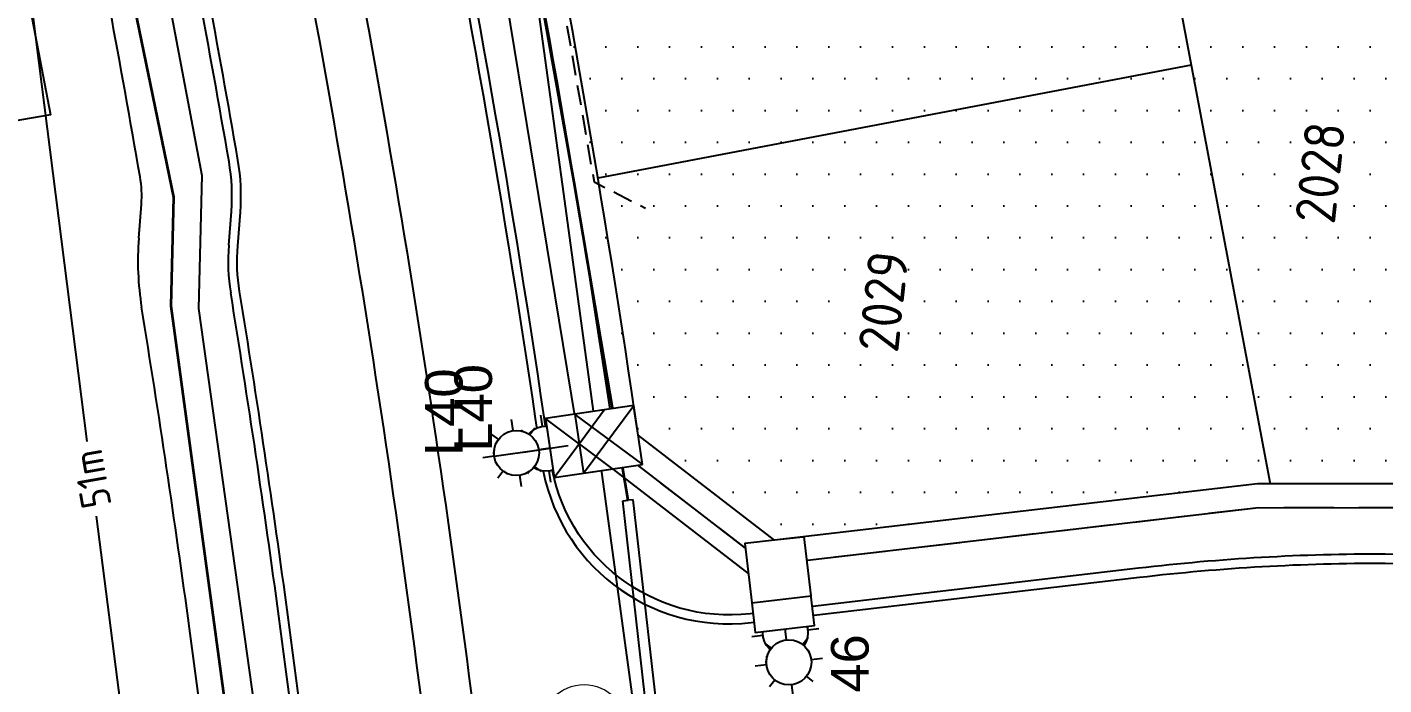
# Model space of a CAD drawing. Extents: x 294483 to 298733, y 6233899 to 6239242.
# Drawn here: x 296287.5 to 296355.2, y 6236481 to 6236513.8 of the extents above; entities that cross this region are included whole.
import ezdxf
from ezdxf.enums import TextEntityAlignment as Align

# ---------------------------------------------------------------- set-up
doc = ezdxf.new("R2010")
doc.units = 0
doc.header["$PDSIZE"] = -5
doc.linetypes.add('DASHED', pattern=[0.75, 0.5, -0.25])
doc.linetypes.add('Trench-Service', pattern=[1.5, 1, -0.5])
for name, color, linetype in [('_USER_SITEPLAN', 7, 'Continuous'), ('_User_SLCP', 6, 'Continuous'), ('Duct_SP_NEW', 2, 'Continuous'), ('Equip_SP_SL_NEW', 2, 'Continuous'), ('Mains_HV_NEW_U72', 2, 'Continuous'), ('Mains_LV_NEW_T84', 2, 'Continuous'), ('Mains_SL_NEW_C57', 2, 'Continuous'), ('Notes', 7, 'Continuous'), ('Notes_SP_NEW', 2, 'Continuous'), ('Services_SP_NEW_UG', 2, 'Trench-Service'), ('SupportsOH_SP_TR_HV_LV_SL_EXT', 7, 'Continuous'), ('SupportsUG_SP_LV_SL_NEW', 2, 'Continuous'), ('Trench_SP_NEW', 2, 'Continuous')]:
    doc.layers.add(name, color=color, linetype=linetype)
doc.layers.add('Cadastre Land Parcels_SP_EXT', color=9, linetype='Continuous', lineweight=5)
doc.styles.add('ieISOCP', font='isocp.shx')
doc.styles.add('POLE_LABEL', font='arial.ttf')
doc.styles.add('SL_LABEL', font='arial.ttf')
doc.styles.get("Standard").update_dxf_attribs({"font": 'isocp.shx'})
doc.linetypes.add('Cable 5', pattern='A,10,-1,["o",Standard,S=2,R=0,X=-1,Y=-0.7],-1e-05,["o",Standard,S=2,R=0,X=-0.2,Y=-0.7],-1.2', length=12.20001)
doc.linetypes.add('Cable New UG', pattern='A,7,-0.25,["x",Standard,S=2,R=0,X=0.2,Y=-0.8],-2.1', length=9.35)
doc.linetypes.add('IE Trench HV', pattern='A,7,-0.2,["/",Standard,S=3,R=0,X=0.6,Y=-1.4],-2.5', length=9.7)
doc.dimstyles.get("Standard").update_dxf_attribs({"dimtxt": 0.18, "dimasz": 0.18, "dimexe": 0.18, "dimexo": 0.0625, "dimgap": 0.09, "dimtad": 0, "dimtih": 1, "dimtoh": 1, "dimdec": 4, "dimzin": 0, "dimdsep": 46, "dimtxsty": 'Standard', "dimcen": 0.09, "dimadec": 0, "dimazin": 0, "dimtfac": 1, "dimtdec": 4, "dimtofl": 0, "dimtmove": 0, "dimatfit": 3, "dimfxl": 1, "dimtolj": 1, "dimtzin": 0, "dimarcsym": 0})

# ---------------------------------------------------------------- blocks, each defined once
blk = doc.blocks.new('*U15')
blk.add_line((0, 0), (0, 0))
for tag, p, flags in [('Z', (0, 0), 1), ('OPERATED_BY', (0, -9.607), 9)]:
    blk.add_attdef(tag, p, '', height=0.2, dxfattribs=dict(flags=flags))
at = {"style": 'SL_LABEL', "flags": 9}
blk.add_attdef('STREET_CODE', text='', height=0.2, dxfattribs=at).set_placement((0, -0.2), align=Align.MIDDLE_LEFT)
for tag, height, flags, p in [('CONSTRUCTED_VOLTAGE', 0.2, 9, (0, -0.4)), ('CONTROL_TYPE', 0.2, 9, (0, -0.6)), ('LANTERN_PURPOSE', 0.2, 9, (0, -0.8)), ('LANTERN_TYPE', 0.2, 9, (0, -1)), ('NO_PHASES', 0.2, 9, (0, -1.2)), ('OPERATING_VOLTAGE', 0.2, 9, (0, -1.4)), ('ORIENTATION', 0.2, 9, (0, -1.6)), ('OWNED_BY', 0.2, 9, (0, -1.8)), ('LNUMBER', 2.5, 8, (1.2, -2.8)), ('STATE', 0.2, 9, (0, -2)), ('USAGE', 0.2, 9, (0, -2.2)), ('CEXIST', 0.2, 9, (0, -2.4)), ('CNEW', 0.2, 9, (0, -2.6)), ('CNUMBER', 0.2, 9, (0, -2.8)), ('CREMOVE', 0.2, 9, (0, -3)), ('CREPLACE', 0.2, 9, (0, -3.2)), ('LKINGHEIGHT', 0.2, 9, (0, -3.4)), ('LBRACKET', 0.2, 9, (0, -3.6)), ('LBRACKETVOCAB', 0.2, 9, (0, -3.8)), ('LCATEGORY', 0.2, 9, (0, -4)), ('LCHARGE1', 0.2, 9, (0, -4.2)), ('LCHARGE1PERCENT', 0.2, 9, (0, -4.4)), ('LCHARGE2', 0.2, 9, (0, -4.6)), ('LCHARGE2PERCENT', 0.2, 9, (0, -4.8)), ('LCHARGE3', 0.2, 9, (0, -5)), ('LCHARGE3PERCENT', 0.2, 9, (0, -5.2)), ('LEXIST', 0.2, 9, (0, -5.4)), ('LLAMP', 0.2, 9, (0, -5.6)), ('LLAMPVOCAB', 0.2, 9, (0, -5.8)), ('LMAST', 0.2, 9, (0, -6)), ('LMASTVOCAB', 0.2, 9, (0, -6.2)), ('LNEW', 0.2, 9, (0, -6.4)), ('LANTNUMBER', 0.2, 9, (0, -6.6)), ('LOUTREACH', 0.2, 9, (0, -7)), ('LOUTREACHVOCAB', 0.2, 9, (0, -7.2)), ('LRATECODE', 0.2, 9, (0, -7.4)), ('LREMOVE', 0.2, 9, (0, -7.6)), ('LREPLACE', 0.2, 9, (0, -7.8)), ('LTYPE', 0.2, 9, (0, -8)), ('LTYPEVOCAB', 0.2, 9, (0, -8.2)), ('SUBURB', 0.2, 9, (0, -8.6)), ('STREETNAME', 0.2, 9, (0, -8.8)), ('LEGEND', 0.2, 9, (0, -8.4)), ('LOCATION', 0.2, 9, (0, -9)), ('NOTES', 0.2, 9, (0, -9.2)), ('MAINTAINED_BY', 0.2, 9, (0, -9.863))]:
    blk.add_attdef(tag, text='', height=height, dxfattribs=dict(flags=flags)).set_placement(p, align=Align.MIDDLE_LEFT)
at = {"color": 82, "lineweight": 25, "true_color": 0x23df20}
blk.add_wipeout([(0, 5.718), (-0.431, 5.655), (-0.855, 5.45), (-1.18, 5.144), (-1.354, 4.864), (-1.5, 4.218), (-1.332, 3.527), (-1.061, 3.157), (-0.611, 2.848), (0, 2.718), (0.665, 2.874), (1.06, 3.157), (1.353, 3.57), (1.5, 4.218), (1.393, 4.773), (1.06, 5.278), (0.638, 5.575)], dxfattribs=at)
for p, q in [((0, 5.718), (0, 6.468)), ((-1.459, 5.676), (-1.061, 5.278)), ((1.458, 5.676), (1.06, 5.278)), ((-2.25, 4.218), (-1.5, 4.218)), ((1.5, 4.218), (2.25, 4.218)), ((-1.459, 2.759), (-1.061, 3.157)), ((0, 0), (0, 2.721)), ((1.458, 2.759), (1.06, 3.157))]:
    blk.add_line(p, q)
blk.add_circle((0, 4.218), 1.5)
blk = doc.blocks.new('COLUMN_NEW')
for tag, height, flags, p in [('ASSET_NUM', 2.5, 8, (2, 2)), ('STREETNAME', 0.2, 9, (1.5, -2)), ('Z', 0.2, 1, (1.5, -2.8)), ('LOCATION', 0.2, 9, (1.5, -2.2)), ('NOTES', 0.2, 9, (1.5, -2.4)), ('LABEL_ALIGNMENT', 0.2, 9, (1.5, -2.6))]:
    blk.add_attdef(tag, text='', height=height, dxfattribs=dict(flags=flags)).set_placement(p, align=Align.MIDDLE_LEFT)
blk.add_wipeout([(-1.485, -1.485), (1.485, -1.485), (1.485, 1.485), (-1.485, 1.485)])
at = {"lineweight": -3}
blk.add_lwpolyline([(-1.485, -1.485), (1.485, -1.485), (1.485, 1.485), (-1.485, 1.485)], close=True, dxfattribs=at)
at = {"style": 'POLE_LABEL', "flags": 9}
blk.add_attdef('STRUCTURE_PLANT_NUMBER', text='', height=0.2, dxfattribs=at).set_placement((1.5, 0.242), align=Align.MIDDLE_LEFT)
at = {"flags": 9}
for tag, p in [('STREET_CODE', (1.5, 0)), ('COLUMN_TYPE', (1.5, -0.2)), ('OWNED_BY', (1.5, -0.4)), ('OPERATED_BY', (1.5, -0.6)), ('STATE', (1.5, -1)), ('MAINTAINED_BY', (1.5, -0.8)), ('USAGE', (1.5, -1.2)), ('LEGEND', (1.5, -1.4)), ('SUBURB', (1.5, -1.8)), ('PARENT', (1.5, -1.6))]:
    blk.add_attdef(tag, text='', height=0.2, dxfattribs=at).set_placement(p, align=Align.MIDDLE_LEFT)
blk = doc.blocks.new('DUCT_INDICATOR')
at = {"color": 7, "lineweight": 9}
blk.add_attdef('CODE', text='', height=1.8, dxfattribs=at).set_placement((-4.396, 4.914), align=Align.MIDDLE_CENTER)
at = {"color": 7, "linetype": 'Continuous'}
blk.add_wipeout([(0, 2.874), (-0.984, 2.701), (-1.603, 2.386), (-2.177, 1.877), (-2.673, 1.056), (-2.874, 0), (-2.738, -0.873), (-2.4, -1.582), (-1.974, -2.089), (-1.133, -2.642), (-0.477, -2.834), (0.747, -2.775), (1.67, -2.339), (2.395, -1.589), (2.694, -1.002), (2.843, -0.422), (2.874, 0), (2.82, 0.556), (2.676, 1.05), (2.485, 1.444), (2.19, 1.862), (1.811, 2.232), (1.321, 2.553), (0.849, 2.746)], dxfattribs=at)
at = {"color": 7, "lineweight": 18}
blk.add_circle((0, 0), 2.874, dxfattribs=at)
at = {"color": 7, "lineweight": 9, "flags": 1}
blk.add_attdef('Z', (0, 0), '', height=0.2, dxfattribs=at)
blk = doc.blocks.new('*U104')
blk.add_line((0, 0), (0, 0))
for tag, p, flags in [('Z', (0, 0), 1), ('OPERATED_BY', (0, -9.607), 9)]:
    blk.add_attdef(tag, p, '', height=0.2, dxfattribs=dict(flags=flags))
at = {"style": 'SL_LABEL', "flags": 9}
blk.add_attdef('STREET_CODE', text='', height=0.2, dxfattribs=at).set_placement((0, -0.2), align=Align.MIDDLE_LEFT)
for tag, height, flags, p in [('CONSTRUCTED_VOLTAGE', 0.2, 9, (0, -0.4)), ('CONTROL_TYPE', 0.2, 9, (0, -0.6)), ('LANTERN_PURPOSE', 0.2, 9, (0, -0.8)), ('LANTERN_TYPE', 0.2, 9, (0, -1)), ('NO_PHASES', 0.2, 9, (0, -1.2)), ('OPERATING_VOLTAGE', 0.2, 9, (0, -1.4)), ('ORIENTATION', 0.2, 9, (0, -1.6)), ('OWNED_BY', 0.2, 9, (0, -1.8)), ('LNUMBER', 2.5, 8, (1.2, -2.8)), ('STATE', 0.2, 9, (0, -2)), ('USAGE', 0.2, 9, (0, -2.2)), ('CEXIST', 0.2, 9, (0, -2.4)), ('CNEW', 0.2, 9, (0, -2.6)), ('CNUMBER', 0.2, 9, (0, -2.8)), ('CREMOVE', 0.2, 9, (0, -3)), ('CREPLACE', 0.2, 9, (0, -3.2)), ('LKINGHEIGHT', 0.2, 9, (0, -3.4)), ('LBRACKET', 0.2, 9, (0, -3.6)), ('LBRACKETVOCAB', 0.2, 9, (0, -3.8)), ('LCATEGORY', 0.2, 9, (0, -4)), ('LCHARGE1', 0.2, 9, (0, -4.2)), ('LCHARGE1PERCENT', 0.2, 9, (0, -4.4)), ('LCHARGE2', 0.2, 9, (0, -4.6)), ('LCHARGE2PERCENT', 0.2, 9, (0, -4.8)), ('LCHARGE3', 0.2, 9, (0, -5)), ('LCHARGE3PERCENT', 0.2, 9, (0, -5.2)), ('LEXIST', 0.2, 9, (0, -5.4)), ('LLAMP', 0.2, 9, (0, -5.6)), ('LLAMPVOCAB', 0.2, 9, (0, -5.8)), ('LMAST', 0.2, 9, (0, -6)), ('LMASTVOCAB', 0.2, 9, (0, -6.2)), ('LNEW', 0.2, 9, (0, -6.4)), ('LANTNUMBER', 0.2, 9, (0, -6.6)), ('LOUTREACH', 0.2, 9, (0, -7)), ('LOUTREACHVOCAB', 0.2, 9, (0, -7.2)), ('LRATECODE', 0.2, 9, (0, -7.4)), ('LREMOVE', 0.2, 9, (0, -7.6)), ('LREPLACE', 0.2, 9, (0, -7.8)), ('LTYPE', 0.2, 9, (0, -8)), ('LTYPEVOCAB', 0.2, 9, (0, -8.2)), ('SUBURB', 0.2, 9, (0, -8.6)), ('STREETNAME', 0.2, 9, (0, -8.8)), ('LEGEND', 0.2, 9, (0, -8.4)), ('LOCATION', 0.2, 9, (0, -9)), ('NOTES', 0.2, 9, (0, -9.2)), ('MAINTAINED_BY', 0.2, 9, (0, -9.863))]:
    blk.add_attdef(tag, text='', height=height, dxfattribs=dict(flags=flags)).set_placement(p, align=Align.MIDDLE_LEFT)
at = {"color": 82, "lineweight": 25, "true_color": 0x23df20}
blk.add_wipeout([(0, 5.718), (-0.431, 5.655), (-0.855, 5.45), (-1.18, 5.144), (-1.354, 4.864), (-1.5, 4.218), (-1.332, 3.527), (-1.061, 3.157), (-0.611, 2.848), (0, 2.718), (0.665, 2.874), (1.06, 3.157), (1.353, 3.57), (1.5, 4.218), (1.393, 4.773), (1.06, 5.278), (0.638, 5.575)], dxfattribs=at)
for p, q in [((0, 5.718), (0, 6.468)), ((-1.459, 5.676), (-1.061, 5.278)), ((1.458, 5.676), (1.06, 5.278)), ((-2.25, 4.218), (-1.5, 4.218)), ((1.5, 4.218), (2.25, 4.218)), ((-1.459, 2.759), (-1.061, 3.157)), ((0, 0), (0, 2.721)), ((1.458, 2.759), (1.06, 3.157))]:
    blk.add_line(p, q)
blk.add_circle((0, 4.218), 1.5)
blk = doc.blocks.new('*U116')
blk.add_line((0, 0), (0, 0))
for tag, p, flags in [('Z', (0, 0), 1), ('OPERATED_BY', (0, -9.607), 9)]:
    blk.add_attdef(tag, p, '', height=0.2, dxfattribs=dict(flags=flags))
at = {"style": 'SL_LABEL', "flags": 9}
blk.add_attdef('STREET_CODE', text='', height=0.2, dxfattribs=at).set_placement((0, -0.2), align=Align.MIDDLE_LEFT)
for tag, height, flags, p in [('CONSTRUCTED_VOLTAGE', 0.2, 9, (0, -0.4)), ('CONTROL_TYPE', 0.2, 9, (0, -0.6)), ('LANTERN_PURPOSE', 0.2, 9, (0, -0.8)), ('LANTERN_TYPE', 0.2, 9, (0, -1)), ('NO_PHASES', 0.2, 9, (0, -1.2)), ('OPERATING_VOLTAGE', 0.2, 9, (0, -1.4)), ('ORIENTATION', 0.2, 9, (0, -1.6)), ('OWNED_BY', 0.2, 9, (0, -1.8)), ('LNUMBER', 2.5, 8, (1.2, -2.8)), ('STATE', 0.2, 9, (0, -2)), ('USAGE', 0.2, 9, (0, -2.2)), ('CEXIST', 0.2, 9, (0, -2.4)), ('CNEW', 0.2, 9, (0, -2.6)), ('CNUMBER', 0.2, 9, (0, -2.8)), ('CREMOVE', 0.2, 9, (0, -3)), ('CREPLACE', 0.2, 9, (0, -3.2)), ('LKINGHEIGHT', 0.2, 9, (0, -3.4)), ('LBRACKET', 0.2, 9, (0, -3.6)), ('LBRACKETVOCAB', 0.2, 9, (0, -3.8)), ('LCATEGORY', 0.2, 9, (0, -4)), ('LCHARGE1', 0.2, 9, (0, -4.2)), ('LCHARGE1PERCENT', 0.2, 9, (0, -4.4)), ('LCHARGE2', 0.2, 9, (0, -4.6)), ('LCHARGE2PERCENT', 0.2, 9, (0, -4.8)), ('LCHARGE3', 0.2, 9, (0, -5)), ('LCHARGE3PERCENT', 0.2, 9, (0, -5.2)), ('LEXIST', 0.2, 9, (0, -5.4)), ('LLAMP', 0.2, 9, (0, -5.6)), ('LLAMPVOCAB', 0.2, 9, (0, -5.8)), ('LMAST', 0.2, 9, (0, -6)), ('LMASTVOCAB', 0.2, 9, (0, -6.2)), ('LNEW', 0.2, 9, (0, -6.4)), ('LANTNUMBER', 0.2, 9, (0, -6.6)), ('LOUTREACH', 0.2, 9, (0, -7)), ('LOUTREACHVOCAB', 0.2, 9, (0, -7.2)), ('LRATECODE', 0.2, 9, (0, -7.4)), ('LREMOVE', 0.2, 9, (0, -7.6)), ('LREPLACE', 0.2, 9, (0, -7.8)), ('LTYPE', 0.2, 9, (0, -8)), ('LTYPEVOCAB', 0.2, 9, (0, -8.2)), ('SUBURB', 0.2, 9, (0, -8.6)), ('STREETNAME', 0.2, 9, (0, -8.8)), ('LEGEND', 0.2, 9, (0, -8.4)), ('LOCATION', 0.2, 9, (0, -9)), ('NOTES', 0.2, 9, (0, -9.2)), ('MAINTAINED_BY', 0.2, 9, (0, -9.863))]:
    blk.add_attdef(tag, text='', height=height, dxfattribs=dict(flags=flags)).set_placement(p, align=Align.MIDDLE_LEFT)
at = {"color": 82, "lineweight": 25, "true_color": 0x23df20}
blk.add_wipeout([(0, 5.718), (-0.431, 5.655), (-0.855, 5.45), (-1.18, 5.144), (-1.354, 4.864), (-1.5, 4.218), (-1.332, 3.527), (-1.061, 3.157), (-0.611, 2.848), (0, 2.718), (0.665, 2.874), (1.06, 3.157), (1.353, 3.57), (1.5, 4.218), (1.393, 4.773), (1.06, 5.278), (0.638, 5.575)], dxfattribs=at)
for p, q in [((0, 5.718), (0, 6.468)), ((-1.459, 5.676), (-1.061, 5.278)), ((1.458, 5.676), (1.06, 5.278)), ((-2.25, 4.218), (-1.5, 4.218)), ((1.5, 4.218), (2.25, 4.218)), ((-1.459, 2.759), (-1.061, 3.157)), ((0, 0), (0, 2.721)), ((1.458, 2.759), (1.06, 3.157))]:
    blk.add_line(p, q)
blk.add_circle((0, 4.218), 1.5)
blk = doc.blocks.new('*D246')
at = {"layer": 'Defpoints', "color": 0, "lineweight": 0, "transparency": 16777216}
for p in [(296291.203, 6236516.796), (296297.6, 6236466.616), (296293.957, 6236466.151)]:
    blk.add_point(p, dxfattribs=at)
at = {"layer": 'Notes', "color": 0, "lineweight": -2, "transparency": 16777216}
for p, q in [((296291.141, 6236516.788), (296287.381, 6236516.309)), ((296287.813, 6236514.348), (296290.52, 6236493.106)), ((296293.704, 6236468.135), (296290.996, 6236489.377)), ((296297.538, 6236466.608), (296293.778, 6236466.128))]:
    blk.add_line(p, q, dxfattribs=at)
at = {"layer": 'Notes', "color": 0, "lineweight": 0, "transparency": 16777216}
for points in [[(296288.143, 6236514.39), (296287.482, 6236514.306), (296287.56, 6236516.332)], [(296294.034, 6236468.177), (296293.373, 6236468.093), (296293.957, 6236466.151)]]:
    blk.add_solid(points, dxfattribs=at)
at = {"layer": 'Notes', "color": 0, "transparency": 16777216, "insert": (296290.758, 6236491.242), "char_height": 1.5, "attachment_point": 5, "rotation": 100}
blk.add_mtext('\\A1;51m', dxfattribs=at)

msp = doc.modelspace()

# ---------------------------------------------------------------- linework, layer by layer
at = {"layer": 'Cadastre Land Parcels_SP_EXT'}
for p, q in [((296336.26695, 6236561.17665), (296349.52551, 6236490.99919)), ((296345.5816, 6236511.87426), (296316.00171, 6236506.23915)), ((296293.10115, 6236503.24478), (296293.23296, 6236504.94275)), ((296324.80465, 6236488.1829), (296318.00402, 6236493.42815)), ((296348.88342, 6236491.00014), (296324.80465, 6236488.1829)), ((296504.19027, 6236490.77073), (296348.88342, 6236491.00014))]:
    msp.add_line(p, q, dxfattribs=at)
at = {"layer": 'Duct_SP_NEW'}
for p, q in [((296317.24145, 6236490.14453), (296317.49978, 6236490.17391)), ((296319.85371, 6236467.17489), (296317.24145, 6236490.14453)), ((296317.75812, 6236490.20329), (296317.49978, 6236490.17391)), ((296320.37038, 6236467.23365), (296317.75812, 6236490.20329))]:
    msp.add_line(p, q, dxfattribs=at)
at = {"layer": 'Mains_LV_NEW_T84', "color": 170, "linetype": 'Cable New UG', "ltscale": 0.75}
for p, q in [((296324.45998, 6236486.93439), (296316.88645, 6236492.78015)), ((296348.9525, 6236489.80004), (296324.45998, 6236486.93439)), ((296480.1967, 6236489.60617), (296348.9525, 6236489.80004))]:
    msp.add_line(p, q, dxfattribs=at)
msp.add_arc((295673.93122, 6236399.29632), 649.71582, 8.27266986, 11.3482894, dxfattribs=at)
at = {"layer": 'Mains_SL_NEW_C57', "color": 2, "linetype": 'Cable 5', "ltscale": 0.5, "flags": 128}
for points in [[(296305.41677, 6236545.69296), (296308.08293, 6236544.67973), (296308.79021, 6236538.63804), (296307.78841, 6236537.30053), (296315.06571, 6236492.99544), (296315.06779, 6236492.98275)], [(296285.71439, 6236529.19931), (296287.08004, 6236530.12473), (296287.71589, 6236529.87079), (296290.34264, 6236516.60834), (296294.1747, 6236517.38879), (296296.24816, 6236506.37144), (296296.07529, 6236499.74129), (296300.66938, 6236466.98823)], [(296315.06075, 6236493.02567), (296315.06075, 6236493.02567), (296325.14932, 6236485.23274)]]:
    msp.add_lwpolyline(points, dxfattribs=at)
at = {"layer": 'Notes'}
for p, q in [((296336.26695, 6236561.17665), (296349.52551, 6236490.99919)), ((296345.5816, 6236511.87426), (296316.00171, 6236506.23915)), ((296293.10115, 6236503.24478), (296293.23296, 6236504.94275)), ((296504.19027, 6236490.77073), (296348.88342, 6236491.00014))]:
    msp.add_line(p, q, dxfattribs=at)
at = {"layer": 'Notes', "color": 254, "true_color": 0xd1d1d1}
msp.add_line((296297.58765, 6236502.8965), (296297.71894, 6236504.58776), dxfattribs=at)
at = {"layer": 'Notes', "color": 254, "true_color": 0xd1d1d1, "flags": 128}
for points in [[(296300.53619, 6236484.45156, 0.00646149), (296298.13092, 6236500.59309, -0.05965013), (296298.0363, 6236502.86167), (296298.16759, 6236504.55294, 0.06219573), (296298.04654, 6236507.13987, 0.00677357), (296294.90241, 6236523.98393), (296286.56822, 6236565.50623, -0.01309346), (296282.51465, 6236588.85468, -0.01309346)], [(296533.94281, 6236554.67684), (296376.67298, 6236554.90914, -0.15972766), (296344.69001, 6236565.44611, 0.30010258), (296334.2974, 6236565.98633, -0.08060361), (296310.69151, 6236556.8221, 0.41088879), (296303.39115, 6236545.71895), (296307.25603, 6236526.4635, -0.01351797), (296313.19194, 6236492.09972, 0.40616914), (296323.64229, 6236484.07), (296343.00894, 6236486.33593, -0.02949592), (296355.2542, 6236487.04077), (296501.0158, 6236486.82543, -0.01466629), (296507.1157, 6236486.63745)], [(296507.14274, 6236487.08663, 0.01466629), (296501.01646, 6236487.27543), (296355.25486, 6236487.49077, 0.02949592), (296342.95664, 6236486.78288), (296323.59, 6236484.51695, -0.40616914), (296313.63729, 6236492.16431, 0.01351797), (296307.69723, 6236526.55205), (296303.83235, 6236545.8075, -0.41088879), (296310.78507, 6236556.38193, 0.08060361), (296334.52534, 6236565.59833, -0.30010258), (296344.42306, 6236565.08384, 0.15972766), (296376.67231, 6236554.45914), (296533.94214, 6236554.22684)], [(296304.26288, 6236443.92995, 0.01611973), (296300.09028, 6236484.391)], [(296304.71176, 6236443.96166, 0.01611973), (296300.53619, 6236484.45156)]]:
    msp.add_lwpolyline(points, format="xyb", dxfattribs=at)
at = {"layer": 'Notes', "color": 254, "true_color": 0xd1d1d1}
msp.add_lwpolyline([(296310.74672, 6236444.388, 0.01044355), (296308.31596, 6236470.90496, 0.02144943), (296299.86552, 6236524.91882), (296294.63498, 6236550.97827, -1), (296297.08609, 6236551.47024), (296302.31664, 6236525.4108, -0.02144943), (296310.80021, 6236471.18512, -0.01044355), (296313.24051, 6236444.56417)], format="xyb", dxfattribs=at)
msp.add_lwpolyline([(296310.74672, 6236444.388, 0.01044355), (296308.31596, 6236470.90496, 0.02144943), (296299.86552, 6236524.91882), (296294.63498, 6236550.97827, -1), (296297.08609, 6236551.47024), (296302.31664, 6236525.4108, -0.02144943), (296310.80021, 6236471.18512, -0.01044355), (296313.24051, 6236444.56417)], format="xyb", dxfattribs=at)
at = {"layer": 'Notes'}
for centre, radius, start, end in [((295674.83152, 6236399.46465), 650, 8.31175645, 11.34935989), ((295674.83152, 6236399.46465), 627.5, 9.80312855, 11.34935989), ((295674.83152, 6236399.46465), 627.5, 9.80312855, 11.34935989), ((296287.74945, 6236505.36842), 5.5, 355.5611376, 9.8031285), ((296287.74945, 6236505.36842), 5.5, 355.5611376, 9.8031285), ((296307.55765, 6236502.12255), 14.5, 175.5611376, 189.2157611), ((296307.55765, 6236502.12255), 14.5, 175.5611376, 189.2157611), ((295674.83152, 6236399.46465), 626.5, 7.73491769, 9.21576114), ((295674.83152, 6236399.46465), 626.5, 7.73491769, 9.21576114), ((295674.83152, 6236399.46465), 626.5, 4.04086732, 7.73491769), ((295674.83152, 6236399.46465), 626.5, 4.04086732, 7.73491769)]:
    msp.add_arc(centre, radius, start, end, dxfattribs=at)
at = {"layer": 'Notes', "color": 254, "true_color": 0xd1d1d1}
for centre, radius, start, end in [((295674.8197, 6236399.52338), 632, 9.79701132, 11.3493751), ((296287.74893, 6236505.36172), 10, 355.5611376, 9.7970113), ((296307.55765, 6236502.12255), 10, 175.5611376, 189.2157611), ((295674.83152, 6236399.46465), 631, 7.73491768, 9.21576114)]:
    msp.add_arc(centre, radius, start, end, dxfattribs=at)
at = {"layer": 'Services_SP_NEW_UG', "flags": 128}
msp.add_lwpolyline([(296312.17878, 6236520.83153), (296313.6195, 6236518.58875), (296313.62932, 6236518.59065), (296315.80712, 6236506.05544), (296318.36539, 6236504.75213)], dxfattribs=at)
at = {"layer": 'Trench_SP_NEW', "color": 160, "linetype": 'DASHED', "ltscale": 5}
for p, q in [((296324.07177, 6236487.2327), (296317.27114, 6236492.47795)), ((296348.9525, 6236489.80004), (296324.9441, 6236486.99103)), ((296480.1967, 6236489.60617), (296348.9525, 6236489.80004))]:
    msp.add_line(p, q, dxfattribs=at)
at = {"layer": 'Trench_SP_NEW', "color": 10, "linetype": 'IE Trench HV', "lineweight": 35, "ltscale": 0.35, "flags": 128}
msp.add_lwpolyline([(296317.49978, 6236490.17391), (296314.8181, 6236506.04107), (296312.17828, 6236520.83384), (296309.25031, 6236535.58358), (296305.68271, 6236550.88318)], dxfattribs=at)
at = {"layer": 'Trench_SP_NEW', "color": 10, "linetype": 'IE Trench HV', "lineweight": 35, "ltscale": 0.35}
msp.add_lwpolyline([(296288.75182, 6236534.86938), (296288.75182, 6236534.86938), (296294.84259, 6236505.29278), (296294.69632, 6236499.87925), (296299.19144, 6236466.84077), (296299.19144, 6236466.84077)], dxfattribs=at)

# ---------------------------------------------------------------- texts
at = {"layer": 'Notes', "linetype": 'Continuous', "lineweight": 25, "style": 'ieISOCP'}
for s, p in [('2028', (296352.73764, 6236503.90505)), ('2029', (296330.96133, 6236497.4888))]:
    msp.add_text(s, height=2, rotation=83.83, dxfattribs=at).set_placement(p)

# ---------------------------------------------------------------- dimensions: what is measured, and where the dimension line sits
at = {"layer": 'Notes'}
dim = msp.add_aligned_dim(p1=(296291.20286, 6236516.7962), p2=(296297.59972, 6236466.61566), distance=-3.67267, text='51m', dimstyle='Standard', override={"dimtxt": 1.5, "dimasz": 2, "dimgap": 0.5, "dimtih": 0}, dxfattribs=at)
dim.commit()
dim.dimension.update_dxf_attribs({"geometry": '*D246', "text_midpoint": (296290.7581, 6236491.24151), "text_rotation": 100})

# ---------------------------------------------------------------- next in the draw order: block references
at = {"layer": 'Equip_SP_SL_NEW', "linetype": 'Continuous'}
ref = msp.add_blockref('*U15', (296316.53486, 6236493.21179), dxfattribs=dict(at, xscale=0.7500000000000001, yscale=0.7500000000000001, zscale=0.7500000000000001, rotation=98.37754773928522))
ref.add_attrib('ASSET_NUM', 'L40', dxfattribs={"layer": 'SupportsOH_SP_TR_HV_LV_SL_EXT', "height": 1.875, "rotation": 90, "style": 'SL_LABEL'}).set_placement((296309.78133, 6236492.59893), align=Align.MIDDLE_LEFT)
at = {"layer": 'Equip_SP_SL_NEW', "linetype": 'Continuous', "xscale": 0.75, "yscale": 0.75, "zscale": 0.75, "rotation": 186.673316989779}
msp.add_blockref('*U15', (296324.97722, 6236486.70797), dxfattribs=at)
at = {"layer": 'Notes_SP_NEW', "color": 7, "lineweight": 15, "ltscale": 0.5}
ref = msp.add_blockref('DUCT_INDICATOR', (296315.31088, 6236478.82039), dxfattribs=dict(at, xscale=0.7500000000000001, yscale=0.7500000000000001, rotation=97.92029193187237))
ref.add_attrib('CODE', '26', dxfattribs={"color": 7, "height": 1.875, "rotation": 97.9202919, "style": 'ieISOCP'}).set_placement((296315.31088, 6236478.82039), align=Align.MIDDLE_CENTER)

# ---------------------------------------------------------------- next in the draw order: hatches: boundary and pattern name
at = {"layer": 'Notes'}
h = msp.add_hatch(dxfattribs=at)
h.set_pattern_fill('DOTS', color=256)
edge = h.paths.add_edge_path()
edge.add_line((296362.74184, 6236520.9797), (296336.26695, 6236561.17665))
edge.add_line((296336.26695, 6236561.17665), (296333.80634, 6236561.17386))
edge.add_arc((296294.25538, 6236634.14455), 83, 283.0794089, 298.4582003, ccw=False)
edge.add_line((296313.03839, 6236553.29779), (296308.479, 6236545.52422))
edge.add_line((296308.479, 6236545.52422), (296313.35758, 6236521.05609))
edge.add_line((296313.35758, 6236521.05609), (296318.0038, 6236493.4279))
edge.add_line((296318.0038, 6236493.4279), (296324.80465, 6236488.1829))
edge.add_line((296324.80465, 6236488.1829), (296349.12727, 6236490.99978))
edge.add_line((296349.12727, 6236490.99978), (296362.69752, 6236490.97974))
edge.add_line((296362.69752, 6236490.97974), (296362.74184, 6236520.9797))
h.paths.add_polyline_path([(296352.89059, 6236503.78903), (296353.17279, 6236506.39942), (296351.93237, 6236506.53352), (296351.65017, 6236503.92313)], flags=16)

# ---------------------------------------------------------------- next in the draw order: linework, layer by layer
at = {"layer": 'Mains_HV_NEW_U72', "color": 10, "linetype": 'Cable New UG', "ltscale": 0.75, "flags": 128}
msp.add_lwpolyline([(296358.79311, 6236149.06662), (296341.66849, 6236155.77087), (296346.16148, 6236167.24731), (296339.23559, 6236169.51063), (296293.83688, 6236184.48007), (296298.44316, 6236200.10055), (296294.77445, 6236213.30752), (296300.70941, 6236231.84645), (296307.16257, 6236260.94002), (296316.46099, 6236312.13031), (296322.17086, 6236356.20125), (296322.8051, 6236370.33406), (296324.25992, 6236384.16263), (296328.09446, 6236393.39294), (296330.35822, 6236416.31382), (296323.54366, 6236430.14926), (296321.09624, 6236455.68155), (296314.22656, 6236505.94109), (296312.22336, 6236520.59677), (296309.0793, 6236536.49911), (296284.34637, 6236532.06484), (296288.69593, 6236509.40902), (296272.02642, 6236506.52409)], dxfattribs=at)

# ---------------------------------------------------------------- next in the draw order: block references
at = {"layer": '_User_SLCP', "color": 0, "lineweight": 15}
ref = msp.add_blockref('*U116', (296315.06571, 6236492.99544), dxfattribs=dict(at, xscale=0.7500000000000001, yscale=0.7500000000000001, zscale=0.7500000000000001, rotation=98.37754773928522))
ref.add_attrib('ASSET_NUM', 'L40', dxfattribs={"layer": 'SupportsOH_SP_TR_HV_LV_SL_EXT', "height": 1.875, "rotation": 90, "style": 'SL_LABEL'}).set_placement((296308.31217, 6236492.38257), align=Align.MIDDLE_LEFT)
ref = msp.add_blockref('*U104', (296325.14932, 6236485.23274), dxfattribs=dict(at, xscale=0.75, yscale=0.75, zscale=0.75, rotation=186.673316989779))
ref.add_attrib('ASSET_NUM', 'L46', dxfattribs={"layer": 'SupportsOH_SP_TR_HV_LV_SL_EXT', "height": 1.875, "rotation": 90, "style": 'SL_LABEL'}).set_placement((296328.56044, 6236479.11905), align=Align.MIDDLE_LEFT)

# ---------------------------------------------------------------- next in the draw order: block references
for p, rotation in [((296315.06571, 6236492.99544), 98.37754773928513), ((296325.14932, 6236485.23274), 186.673316989779)]:
    msp.add_blockref('COLUMN_NEW', p, dxfattribs=dict(at, rotation=rotation))

# ---------------------------------------------------------------- next in the draw order: linework, layer by layer
at = {"layer": '_User_SLCP', "color": 7, "ltscale": 0.5, "flags": 128}
msp.add_lwpolyline([(296310.82313, 6236492.37041), (296313.05017, 6236492.69097)], dxfattribs=at)

# ---------------------------------------------------------------- next in the draw order: block references
at = {"layer": 'SupportsUG_SP_LV_SL_NEW'}
for p, rotation in [((296316.53486, 6236493.21179), 98.37754773928519), ((296324.97722, 6236486.70797), 186.673316989779)]:
    msp.add_blockref('COLUMN_NEW', p, dxfattribs=dict(at, rotation=rotation))

# ---------------------------------------------------------------- next in the draw order: linework, layer by layer
at = {"layer": '_USER_SITEPLAN', "color": 7, "ltscale": 0.5, "flags": 128}
for points in [[(296314.85005, 6236494.45988), (296318.22038, 6236491.959)], [(296315.28207, 6236491.52628), (296317.78766, 6236494.89731)], [(296312.29369, 6236492.58208), (296314.51827, 6236492.91459)]]:
    msp.add_lwpolyline(points, dxfattribs=at)
at = {"layer": '_User_SLCP', "color": 7, "ltscale": 0.5, "flags": 128}
for points in [[(296313.81291, 6236491.30993), (296316.31851, 6236494.68095)], [(296313.38089, 6236494.24352), (296316.75501, 6236491.71693)]]:
    msp.add_lwpolyline(points, dxfattribs=at)
at = {"layer": 'Notes'}
for p, q in [((296324.80465, 6236488.1829), (296318.00402, 6236493.42815)), ((296348.88342, 6236491.00014), (296324.80465, 6236488.1829))]:
    msp.add_line(p, q, dxfattribs=at)
msp.add_arc((295674.83152, 6236399.46465), 650, 8.31175645, 11.34935989, dxfattribs=at)

doc.saveas('drawing.dxf')
